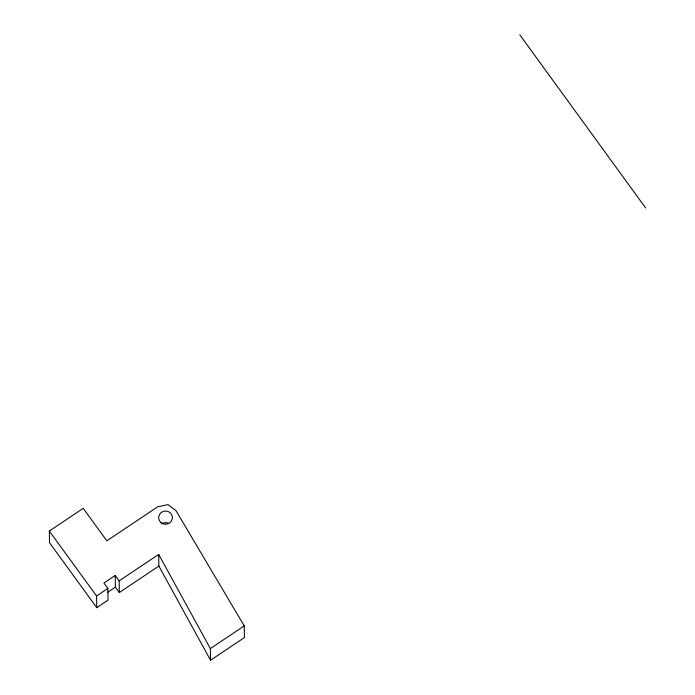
<?xml version="1.0" encoding="UTF-8"?>
<svg xmlns="http://www.w3.org/2000/svg" width="695" height="695" viewBox="0 0 695 695"><rect width="100%" height="100%" fill="white"/><g stroke="black" fill="none" stroke-linecap="round" stroke-linejoin="round"><path stroke-width="1.04" d="M119.149 580.881L115.214 575.469L103.92 583.036L107.855 588.448L108.038 600.106L96.744 607.673L49.519 542.708L49.336 531.041L83.226 508.349L106.839 540.832L157.669 506.794L167.973 504.622L175.974 510.643L244.24 625.9L244.423 637.558L210.533 660.25L158.868 566.069L158.686 554.41L119.149 580.881L119.332 592.54L158.868 566.069M96.744 607.673L96.562 596.006L107.855 588.448M107.577 592.366L115.396 587.127L115.214 575.469M210.533 660.25L210.35 648.591L244.24 625.9M519.747 34.75L645.664 207.987M115.396 587.127L119.332 592.54M49.336 531.041L96.562 596.006M158.686 554.41L210.35 648.591M161.787 523.874A6.881 6.603 -0.9 0 1 168.65 523.3M161.101 522.675A6.881 6.603 -0.9 0 0 172.317 518.774A6.881 6.603 -0.9 0 0 163.203 511.416A6.881 6.603 -0.9 0 0 161.101 522.675"/></g></svg>
